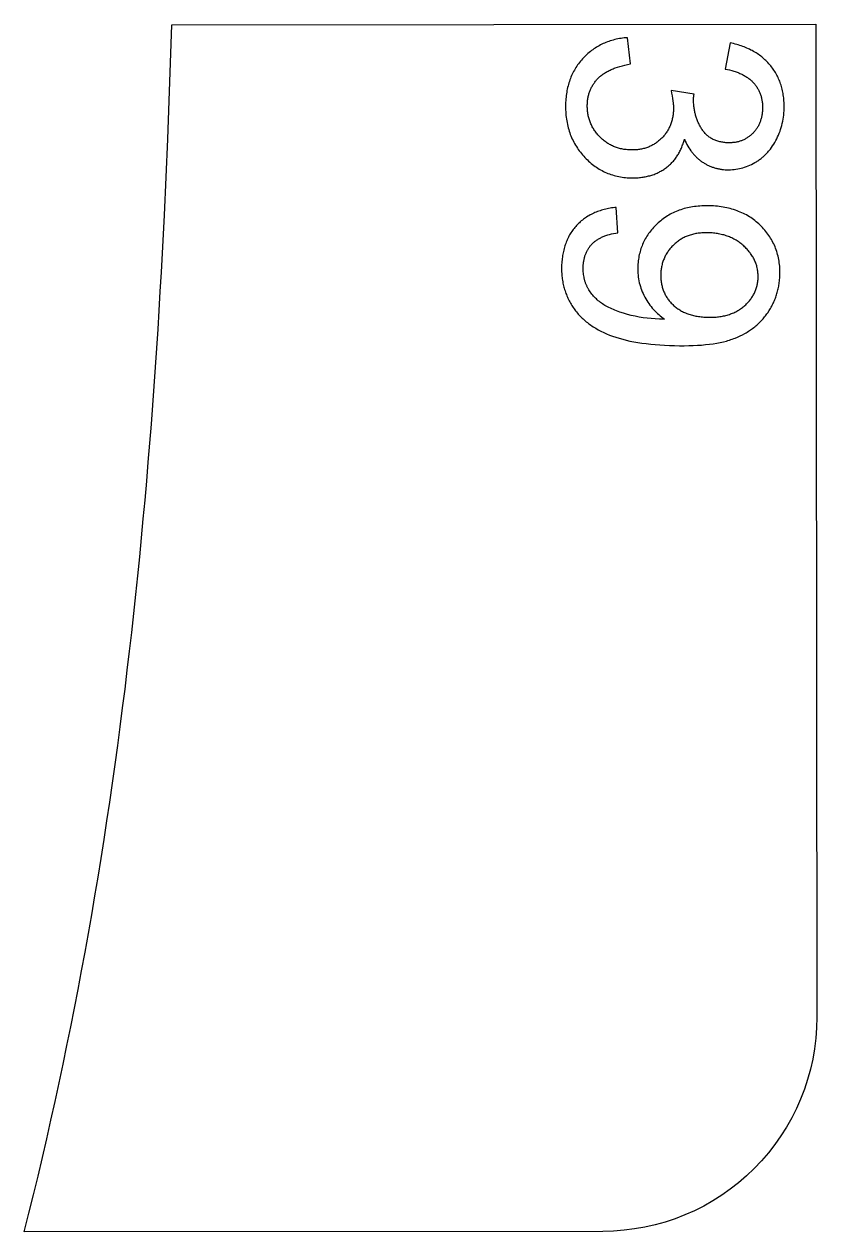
# Model space of a CAD drawing. Extents: x -16189 to 5251, y 3521 to 4024.
# Drawn here: x -7006.5 to -6821.4, y 3562.4 to 3844.5 of the extents above; entities that cross this region are included whole.
import ezdxf

# ---------------------------------------------------------------- set-up
doc = ezdxf.new("R2010")
doc.units = 0
doc.layers.add('LAYER_03', color=7, linetype='CONTINUOUS')

msp = doc.modelspace()

# ---------------------------------------------------------------- linework, layer by layer
at = {"layer": 'LAYER_03'}
for p, q in [((-6851.19, 3795.17), (-6851.43, 3795.08)), ((-6850.94, 3795.25), (-6851.19, 3795.17)), ((-6850.69, 3795.33), (-6850.94, 3795.25)), ((-6850.44, 3795.4), (-6850.69, 3795.33)), ((-6850.18, 3795.46), (-6850.44, 3795.4)), ((-6849.92, 3795.52), (-6850.18, 3795.46)), ((-6849.66, 3795.57), (-6849.92, 3795.52)), ((-6849.39, 3795.62), (-6849.66, 3795.57)), ((-6849.12, 3795.66), (-6849.39, 3795.62)), ((-6848.85, 3795.69), (-6849.12, 3795.66)), ((-6848.57, 3795.72), (-6848.85, 3795.69)), ((-6848.29, 3795.75), (-6848.57, 3795.72)), ((-6848.01, 3795.76), (-6848.29, 3795.75)), ((-6847.72, 3795.78), (-6848.01, 3795.76)), ((-6847.44, 3795.78), (-6847.72, 3795.78)), ((-6847.14, 3795.78), (-6847.44, 3795.78)), ((-6846.85, 3795.78), (-6847.14, 3795.78)), ((-6846.52, 3795.77), (-6846.85, 3795.78)), ((-6846.19, 3795.75), (-6846.52, 3795.77)), ((-6845.87, 3795.73), (-6846.19, 3795.75)), ((-6845.55, 3795.7), (-6845.87, 3795.73)), ((-6845.23, 3795.66), (-6845.55, 3795.7)), ((-6844.92, 3795.62), (-6845.23, 3795.66)), ((-6844.62, 3795.58), (-6844.92, 3795.62)), ((-6844.32, 3795.53), (-6844.62, 3795.58)), ((-6844.02, 3795.47), (-6844.32, 3795.53)), ((-6843.72, 3795.4), (-6844.02, 3795.47)), ((-6843.43, 3795.33), (-6843.72, 3795.4)), ((-6843.15, 3795.26), (-6843.43, 3795.33)), ((-6842.87, 3795.18), (-6843.15, 3795.26)), ((-6842.59, 3795.09), (-6842.87, 3795.18)), ((-6855.39, 3792.37), (-6855.55, 3792.19)), ((-6855.22, 3792.56), (-6855.39, 3792.37)), ((-6855.04, 3792.74), (-6855.22, 3792.56)), ((-6854.86, 3792.92), (-6855.04, 3792.74)), ((-6854.67, 3793.1), (-6854.86, 3792.92)), ((-6854.48, 3793.27), (-6854.67, 3793.1)), ((-6854.28, 3793.44), (-6854.48, 3793.27)), ((-6854.08, 3793.6), (-6854.28, 3793.44)), ((-6853.88, 3793.75), (-6854.08, 3793.6)), ((-6853.67, 3793.9), (-6853.88, 3793.75)), ((-6853.46, 3794.05), (-6853.67, 3793.9)), ((-6853.25, 3794.18), (-6853.46, 3794.05)), ((-6853.04, 3794.32), (-6853.25, 3794.18)), ((-6852.82, 3794.44), (-6853.04, 3794.32)), ((-6852.59, 3794.56), (-6852.82, 3794.44)), ((-6852.37, 3794.68), (-6852.59, 3794.56)), ((-6852.14, 3794.79), (-6852.37, 3794.68)), ((-6851.91, 3794.89), (-6852.14, 3794.79)), ((-6851.67, 3794.99), (-6851.91, 3794.89)), ((-6851.43, 3795.08), (-6851.67, 3794.99)), ((-6842.31, 3795), (-6842.59, 3795.09)), ((-6842.04, 3794.9), (-6842.31, 3795)), ((-6841.78, 3794.79), (-6842.04, 3794.9)), ((-6841.52, 3794.68), (-6841.78, 3794.79)), ((-6841.26, 3794.57), (-6841.52, 3794.68)), ((-6841, 3794.45), (-6841.26, 3794.57)), ((-6840.75, 3794.32), (-6841, 3794.45)), ((-6840.51, 3794.18), (-6840.75, 3794.32)), ((-6840.27, 3794.05), (-6840.51, 3794.18)), ((-6840.03, 3793.9), (-6840.27, 3794.05)), ((-6839.79, 3793.75), (-6840.03, 3793.9)), ((-6839.56, 3793.59), (-6839.79, 3793.75)), ((-6839.34, 3793.43), (-6839.56, 3793.59)), ((-6839.12, 3793.26), (-6839.34, 3793.43)), ((-6838.9, 3793.09), (-6839.12, 3793.26)), ((-6838.68, 3792.91), (-6838.9, 3793.09)), ((-6838.47, 3792.72), (-6838.68, 3792.91)), ((-6838.27, 3792.53), (-6838.47, 3792.72)), ((-6838.07, 3792.33), (-6838.27, 3792.53)), ((-6837.87, 3792.13), (-6838.07, 3792.33)), ((-6857.17, 3789.49), (-6857.26, 3789.27)), ((-6857.08, 3789.72), (-6857.17, 3789.49)), ((-6856.99, 3789.94), (-6857.08, 3789.72)), ((-6856.89, 3790.16), (-6856.99, 3789.94)), ((-6856.78, 3790.37), (-6856.89, 3790.16)), ((-6856.67, 3790.58), (-6856.78, 3790.37)), ((-6856.55, 3790.79), (-6856.67, 3790.58)), ((-6856.42, 3791), (-6856.55, 3790.79)), ((-6856.29, 3791.21), (-6856.42, 3791)), ((-6856.15, 3791.41), (-6856.29, 3791.21)), ((-6856.01, 3791.61), (-6856.15, 3791.41)), ((-6855.87, 3791.8), (-6856.01, 3791.61)), ((-6855.71, 3792), (-6855.87, 3791.8)), ((-6855.55, 3792.19), (-6855.71, 3792)), ((-6837.69, 3791.94), (-6837.87, 3792.13)), ((-6837.51, 3791.73), (-6837.69, 3791.94)), ((-6837.33, 3791.53), (-6837.51, 3791.73)), ((-6837.16, 3791.32), (-6837.33, 3791.53)), ((-6837, 3791.12), (-6837.16, 3791.32)), ((-6836.85, 3790.91), (-6837, 3791.12)), ((-6836.7, 3790.7), (-6836.85, 3790.91)), ((-6836.56, 3790.48), (-6836.7, 3790.7)), ((-6836.42, 3790.27), (-6836.56, 3790.48)), ((-6836.29, 3790.05), (-6836.42, 3790.27)), ((-6836.17, 3789.84), (-6836.29, 3790.05)), ((-6836.06, 3789.61), (-6836.17, 3789.84)), ((-6835.95, 3789.39), (-6836.06, 3789.61)), ((-6857.79, 3786.85), (-6857.81, 3786.59)), ((-6857.76, 3787.1), (-6857.79, 3786.85)), ((-6857.73, 3787.35), (-6857.76, 3787.1)), ((-6857.69, 3787.6), (-6857.73, 3787.35)), ((-6857.64, 3787.85), (-6857.69, 3787.6)), ((-6857.59, 3788.09), (-6857.64, 3787.85)), ((-6857.54, 3788.33), (-6857.59, 3788.09)), ((-6857.48, 3788.57), (-6857.54, 3788.33)), ((-6857.41, 3788.81), (-6857.48, 3788.57)), ((-6857.34, 3789.04), (-6857.41, 3788.81)), ((-6857.26, 3789.27), (-6857.34, 3789.04)), ((-6835.85, 3789.17), (-6835.95, 3789.39)), ((-6835.75, 3788.94), (-6835.85, 3789.17)), ((-6835.66, 3788.71), (-6835.75, 3788.94)), ((-6835.58, 3788.48), (-6835.66, 3788.71)), ((-6835.51, 3788.25), (-6835.58, 3788.48)), ((-6835.44, 3788.02), (-6835.51, 3788.25)), ((-6835.37, 3787.78), (-6835.44, 3788.02)), ((-6835.32, 3787.55), (-6835.37, 3787.78)), ((-6835.27, 3787.31), (-6835.32, 3787.55)), ((-6835.23, 3787.06), (-6835.27, 3787.31)), ((-6835.19, 3786.82), (-6835.23, 3787.06)), ((-6835.16, 3786.58), (-6835.19, 3786.82)), ((-6857.83, 3786.07), (-6857.84, 3785.8)), ((-6857.84, 3785.8), (-6857.83, 3785.54)), ((-6857.82, 3786.33), (-6857.83, 3786.07)), ((-6857.83, 3785.54), (-6857.82, 3785.28)), ((-6857.81, 3786.59), (-6857.82, 3786.33)), ((-6857.82, 3785.28), (-6857.81, 3785.03)), ((-6857.81, 3785.03), (-6857.79, 3784.77)), ((-6857.79, 3784.77), (-6857.77, 3784.52)), ((-6857.77, 3784.52), (-6857.73, 3784.27)), ((-6857.73, 3784.27), (-6857.7, 3784.03)), ((-6857.7, 3784.03), (-6857.65, 3783.79)), ((-6835.3, 3783.65), (-6835.25, 3783.88)), ((-6835.25, 3783.88), (-6835.22, 3784.12)), ((-6835.22, 3784.12), (-6835.18, 3784.35)), ((-6835.18, 3784.35), (-6835.16, 3784.59)), ((-6835.14, 3786.33), (-6835.16, 3786.58)), ((-6835.16, 3784.59), (-6835.13, 3784.83)), ((-6835.12, 3786.08), (-6835.14, 3786.33)), ((-6835.13, 3784.83), (-6835.12, 3785.08)), ((-6835.11, 3785.83), (-6835.12, 3786.08)), ((-6835.12, 3785.08), (-6835.11, 3785.32)), ((-6835.11, 3785.58), (-6835.11, 3785.83)), ((-6835.11, 3785.32), (-6835.11, 3785.58)), ((-6857.65, 3783.79), (-6857.6, 3783.55)), ((-6857.6, 3783.55), (-6857.55, 3783.31)), ((-6857.55, 3783.31), (-6857.49, 3783.08)), ((-6857.49, 3783.08), (-6857.42, 3782.85)), ((-6857.42, 3782.85), (-6857.35, 3782.62)), ((-6857.35, 3782.62), (-6857.27, 3782.39)), ((-6857.27, 3782.39), (-6857.18, 3782.17)), ((-6857.18, 3782.17), (-6857.09, 3781.95)), ((-6857.09, 3781.95), (-6857, 3781.73)), ((-6857, 3781.73), (-6856.89, 3781.52)), ((-6856.89, 3781.52), (-6856.79, 3781.31)), ((-6856.79, 3781.31), (-6856.67, 3781.1)), ((-6856.67, 3781.1), (-6856.55, 3780.89)), ((-6836.43, 3780.86), (-6836.31, 3781.06)), ((-6836.31, 3781.06), (-6836.19, 3781.26)), ((-6836.19, 3781.26), (-6836.08, 3781.47)), ((-6836.08, 3781.47), (-6835.98, 3781.67)), ((-6835.98, 3781.67), (-6835.88, 3781.88)), ((-6835.88, 3781.88), (-6835.78, 3782.1)), ((-6835.78, 3782.1), (-6835.7, 3782.31)), ((-6835.7, 3782.31), (-6835.62, 3782.53)), ((-6835.62, 3782.53), (-6835.54, 3782.75)), ((-6835.54, 3782.75), (-6835.47, 3782.97)), ((-6835.47, 3782.97), (-6835.41, 3783.2)), ((-6835.41, 3783.2), (-6835.35, 3783.42)), ((-6835.35, 3783.42), (-6835.3, 3783.65)), ((-6856.55, 3780.89), (-6856.43, 3780.69)), ((-6856.43, 3780.69), (-6856.29, 3780.49)), ((-6856.29, 3780.49), (-6856.16, 3780.29)), ((-6856.16, 3780.29), (-6856.01, 3780.1)), ((-6856.01, 3780.1), (-6855.86, 3779.91)), ((-6855.86, 3779.91), (-6855.71, 3779.72)), ((-6855.71, 3779.72), (-6855.55, 3779.53)), ((-6855.55, 3779.53), (-6855.38, 3779.35)), ((-6855.38, 3779.35), (-6855.21, 3779.17)), ((-6855.21, 3779.17), (-6855.03, 3778.99)), ((-6855.03, 3778.99), (-6854.84, 3778.82)), ((-6854.84, 3778.82), (-6854.65, 3778.65)), ((-6854.65, 3778.65), (-6854.46, 3778.49)), ((-6854.46, 3778.49), (-6854.26, 3778.33)), ((-6854.26, 3778.33), (-6854.06, 3778.18)), ((-6854.06, 3778.18), (-6853.85, 3778.03)), ((-6838.99, 3778.15), (-6838.79, 3778.31)), ((-6838.79, 3778.31), (-6838.58, 3778.47)), ((-6838.58, 3778.47), (-6838.38, 3778.64)), ((-6838.38, 3778.64), (-6838.19, 3778.81)), ((-6838.19, 3778.81), (-6838, 3778.98)), ((-6838, 3778.98), (-6837.81, 3779.16)), ((-6837.81, 3779.16), (-6837.64, 3779.34)), ((-6837.64, 3779.34), (-6837.47, 3779.52)), ((-6837.47, 3779.52), (-6837.3, 3779.71)), ((-6837.3, 3779.71), (-6837.14, 3779.89)), ((-6837.14, 3779.89), (-6836.99, 3780.08)), ((-6836.99, 3780.08), (-6836.84, 3780.27)), ((-6836.84, 3780.27), (-6836.7, 3780.46)), ((-6836.7, 3780.46), (-6836.56, 3780.66)), ((-6836.56, 3780.66), (-6836.43, 3780.86)), ((-6853.85, 3778.03), (-6853.64, 3777.89)), ((-6853.64, 3777.89), (-6853.42, 3777.75)), ((-6853.42, 3777.75), (-6853.2, 3777.62)), ((-6853.2, 3777.62), (-6852.98, 3777.49)), ((-6852.98, 3777.49), (-6852.75, 3777.37)), ((-6852.75, 3777.37), (-6852.51, 3777.25)), ((-6852.51, 3777.25), (-6852.27, 3777.14)), ((-6852.27, 3777.14), (-6852.03, 3777.04)), ((-6852.03, 3777.04), (-6851.78, 3776.94)), ((-6851.78, 3776.94), (-6851.52, 3776.84)), ((-6851.52, 3776.84), (-6851.26, 3776.75)), ((-6851.26, 3776.75), (-6851, 3776.67)), ((-6851, 3776.67), (-6850.73, 3776.59)), ((-6850.73, 3776.59), (-6850.46, 3776.52)), ((-6850.46, 3776.52), (-6850.19, 3776.45)), ((-6850.19, 3776.45), (-6849.9, 3776.38)), ((-6849.9, 3776.38), (-6849.62, 3776.33)), ((-6849.62, 3776.33), (-6849.33, 3776.27)), ((-6849.33, 3776.27), (-6849.03, 3776.23)), ((-6849.03, 3776.23), (-6848.73, 3776.18)), ((-6848.73, 3776.18), (-6848.43, 3776.15)), ((-6848.43, 3776.15), (-6848.12, 3776.11)), ((-6848.12, 3776.11), (-6847.8, 3776.09)), ((-6847.8, 3776.09), (-6847.49, 3776.07)), ((-6847.49, 3776.07), (-6846.83, 3776.04)), ((-6846.83, 3776.04), (-6846.18, 3776.03)), ((-6846.18, 3776.03), (-6845.86, 3776.04)), ((-6845.86, 3776.04), (-6845.55, 3776.05)), ((-6845.55, 3776.05), (-6845.24, 3776.07)), ((-6845.24, 3776.07), (-6844.93, 3776.09)), ((-6844.93, 3776.09), (-6844.62, 3776.12)), ((-6844.62, 3776.12), (-6844.33, 3776.15)), ((-6844.33, 3776.15), (-6844.03, 3776.19)), ((-6844.03, 3776.19), (-6843.74, 3776.24)), ((-6843.74, 3776.24), (-6843.45, 3776.29)), ((-6843.45, 3776.29), (-6843.17, 3776.34)), ((-6843.17, 3776.34), (-6842.89, 3776.4)), ((-6842.89, 3776.4), (-6842.62, 3776.47)), ((-6842.62, 3776.47), (-6842.35, 3776.54)), ((-6842.35, 3776.54), (-6842.08, 3776.62)), ((-6842.08, 3776.62), (-6841.82, 3776.71)), ((-6841.82, 3776.71), (-6841.56, 3776.8)), ((-6841.56, 3776.8), (-6841.31, 3776.89)), ((-6841.31, 3776.89), (-6841.06, 3776.99)), ((-6841.06, 3776.99), (-6840.81, 3777.1)), ((-6840.81, 3777.1), (-6840.57, 3777.21)), ((-6840.57, 3777.21), (-6840.33, 3777.33)), ((-6840.33, 3777.33), (-6840.1, 3777.45)), ((-6840.1, 3777.45), (-6839.87, 3777.58)), ((-6839.87, 3777.58), (-6839.64, 3777.71)), ((-6839.64, 3777.71), (-6839.42, 3777.85)), ((-6839.42, 3777.85), (-6839.21, 3778)), ((-6839.21, 3778), (-6838.99, 3778.15))]:
    msp.add_line(p, q, dxfattribs=at)
msp.add_lwpolyline([(-6871.35, 3562.47), (-7006.53, 3562.36), (-7005.43, 3566.69), (-7004.36, 3571.03), (-7003.3, 3575.38), (-7002.27, 3579.72), (-7001.26, 3584.07), (-7000.27, 3588.43), (-6999.31, 3592.78), (-6998.36, 3597.14), (-6997.43, 3601.5), (-6996.53, 3605.86), (-6995.64, 3610.22), (-6994.78, 3614.59), (-6993.94, 3618.96), (-6993.11, 3623.33), (-6992.31, 3627.7), (-6991.52, 3632.08), (-6990.76, 3636.46), (-6990.01, 3640.84), (-6989.28, 3645.22), (-6988.57, 3649.61), (-6987.88, 3654), (-6987.21, 3658.39), (-6986.55, 3662.78), (-6985.91, 3667.17), (-6985.29, 3671.57), (-6984.69, 3675.97), (-6984.1, 3680.37), (-6983.53, 3684.77), (-6982.98, 3689.18), (-6982.44, 3693.59), (-6981.92, 3697.99), (-6981.41, 3702.4), (-6980.92, 3706.82), (-6980.45, 3711.23), (-6979.99, 3715.65), (-6979.55, 3720.07), (-6979.12, 3724.49), (-6978.7, 3728.91), (-6978.3, 3733.33), (-6977.91, 3737.76), (-6977.54, 3742.18), (-6977.17, 3746.61), (-6976.83, 3751.04), (-6976.49, 3755.47), (-6976.17, 3759.91), (-6975.86, 3764.34), (-6975.56, 3768.78), (-6975.27, 3773.22), (-6975, 3777.65), (-6974.73, 3782.09), (-6974.48, 3786.54), (-6974.24, 3790.98), (-6974.01, 3795.42), (-6973.78, 3799.87), (-6973.37, 3808.76), (-6973, 3817.66), (-6972.66, 3826.57), (-6972.35, 3835.47), (-6972.08, 3844.39), (-6821.59, 3844.52), (-6821.39, 3612.52, -0.414214)], format="xyb", close=True, dxfattribs=at)
for points in [[(-6865.6, 3841.36), (-6865.99, 3841.33), (-6866.37, 3841.29), (-6866.75, 3841.24), (-6867.13, 3841.19), (-6867.5, 3841.13), (-6867.87, 3841.06), (-6868.23, 3840.98), (-6868.59, 3840.9), (-6868.94, 3840.81), (-6869.29, 3840.71), (-6869.64, 3840.6), (-6869.98, 3840.49), (-6870.31, 3840.37), (-6870.65, 3840.24), (-6870.97, 3840.1), (-6871.3, 3839.96), (-6871.62, 3839.81), (-6871.93, 3839.65), (-6872.24, 3839.48), (-6872.55, 3839.31), (-6872.85, 3839.13), (-6873.15, 3838.94), (-6873.44, 3838.75), (-6873.73, 3838.55), (-6874.01, 3838.34), (-6874.29, 3838.12), (-6874.57, 3837.9), (-6874.84, 3837.66), (-6875.11, 3837.42), (-6875.37, 3837.18), (-6875.63, 3836.92), (-6875.88, 3836.66), (-6876.13, 3836.39), (-6876.37, 3836.12), (-6876.6, 3835.84), (-6876.83, 3835.56), (-6877.05, 3835.28), (-6877.26, 3834.99), (-6877.46, 3834.69), (-6877.65, 3834.39), (-6877.84, 3834.09), (-6878.02, 3833.78), (-6878.19, 3833.47), (-6878.36, 3833.15), (-6878.52, 3832.83), (-6878.67, 3832.5), (-6878.81, 3832.17), (-6878.94, 3831.83), (-6879.07, 3831.49), (-6879.19, 3831.15), (-6879.3, 3830.8), (-6879.41, 3830.44), (-6879.5, 3830.09), (-6879.59, 3829.72), (-6879.68, 3829.36), (-6879.75, 3828.98), (-6879.82, 3828.61), (-6879.88, 3828.22), (-6879.93, 3827.84), (-6879.97, 3827.45), (-6880.01, 3827.05), (-6880.04, 3826.65), (-6880.06, 3826.25), (-6880.08, 3825.84), (-6880.08, 3825.39), (-6880.08, 3824.94), (-6880.07, 3824.49), (-6880.05, 3824.06), (-6880.02, 3823.62), (-6879.98, 3823.19), (-6879.94, 3822.77), (-6879.88, 3822.35), (-6879.81, 3821.93), (-6879.74, 3821.52), (-6879.66, 3821.11), (-6879.57, 3820.71), (-6879.46, 3820.31), (-6879.35, 3819.92), (-6879.24, 3819.53), (-6879.11, 3819.15), (-6878.97, 3818.77), (-6878.82, 3818.4), (-6878.67, 3818.03), (-6878.5, 3817.67), (-6878.33, 3817.31), (-6878.15, 3816.95), (-6877.96, 3816.6), (-6877.76, 3816.26), (-6877.55, 3815.92), (-6877.33, 3815.58), (-6877.1, 3815.25), (-6876.87, 3814.92), (-6876.62, 3814.6), (-6876.37, 3814.28), (-6876.1, 3813.97), (-6875.83, 3813.66), (-6875.55, 3813.36), (-6875.27, 3813.07), (-6874.98, 3812.79), (-6874.69, 3812.52), (-6874.4, 3812.25), (-6874.1, 3812), (-6873.79, 3811.75), (-6873.49, 3811.52), (-6873.17, 3811.29), (-6872.86, 3811.07), (-6872.54, 3810.86), (-6872.21, 3810.66), (-6871.89, 3810.47), (-6871.55, 3810.29), (-6871.22, 3810.12), (-6870.88, 3809.96), (-6870.53, 3809.8), (-6870.18, 3809.66), (-6869.83, 3809.53), (-6869.47, 3809.4), (-6869.11, 3809.28), (-6868.75, 3809.18), (-6868.38, 3809.08), (-6868, 3808.99), (-6867.62, 3808.91), (-6867.24, 3808.84), (-6866.86, 3808.78), (-6866.47, 3808.73), (-6866.07, 3808.69), (-6865.67, 3808.65), (-6865.27, 3808.63), (-6864.86, 3808.61), (-6864.26, 3808.61), (-6863.68, 3808.62), (-6863.39, 3808.64), (-6863.1, 3808.65), (-6862.82, 3808.68), (-6862.54, 3808.71), (-6862.26, 3808.74), (-6861.99, 3808.78), (-6861.72, 3808.82), (-6861.45, 3808.87), (-6861.19, 3808.92), (-6860.93, 3808.98), (-6860.67, 3809.05), (-6860.41, 3809.11), (-6860.16, 3809.19), (-6859.91, 3809.26), (-6859.67, 3809.35), (-6859.42, 3809.43), (-6859.18, 3809.53), (-6858.95, 3809.62), (-6858.71, 3809.72), (-6858.48, 3809.83), (-6858.25, 3809.94), (-6858.03, 3810.06), (-6857.81, 3810.18), (-6857.59, 3810.31), (-6857.37, 3810.44), (-6857.16, 3810.57), (-6856.95, 3810.72), (-6856.74, 3810.86), (-6856.54, 3811.01), (-6856.34, 3811.17), (-6856.15, 3811.32), (-6855.96, 3811.49), (-6855.77, 3811.65), (-6855.59, 3811.82), (-6855.41, 3812), (-6855.24, 3812.17), (-6855.07, 3812.36), (-6854.9, 3812.54), (-6854.74, 3812.73), (-6854.58, 3812.93), (-6854.43, 3813.12), (-6854.28, 3813.33), (-6854.14, 3813.53), (-6854, 3813.74), (-6853.86, 3813.95), (-6853.73, 3814.17), (-6853.6, 3814.39), (-6853.48, 3814.62), (-6853.36, 3814.85), (-6853.25, 3815.08), (-6853.13, 3815.32), (-6853.03, 3815.56), (-6852.93, 3815.81), (-6852.83, 3816.06), (-6852.73, 3816.31), (-6852.64, 3816.57), (-6852.56, 3816.83), (-6852.48, 3817.09), (-6852.4, 3817.36), (-6852.33, 3817.64), (-6852.14, 3817.21), (-6851.94, 3816.8), (-6851.73, 3816.4), (-6851.52, 3816.02), (-6851.29, 3815.64), (-6851.06, 3815.28), (-6850.81, 3814.93), (-6850.69, 3814.77), (-6850.56, 3814.6), (-6850.43, 3814.44), (-6850.3, 3814.28), (-6850.17, 3814.12), (-6850.03, 3813.97), (-6849.89, 3813.82), (-6849.75, 3813.67), (-6849.61, 3813.53), (-6849.47, 3813.39), (-6849.32, 3813.25), (-6849.17, 3813.12), (-6849.02, 3812.99), (-6848.87, 3812.86), (-6848.71, 3812.74), (-6848.55, 3812.62), (-6848.39, 3812.5), (-6848.23, 3812.38), (-6848.07, 3812.27), (-6847.9, 3812.17), (-6847.74, 3812.06), (-6847.57, 3811.96), (-6847.4, 3811.86), (-6847.23, 3811.77), (-6847.06, 3811.68), (-6846.89, 3811.59), (-6846.71, 3811.51), (-6846.54, 3811.42), (-6846.36, 3811.35), (-6846.18, 3811.27), (-6846.01, 3811.2), (-6845.83, 3811.13), (-6845.64, 3811.07), (-6845.46, 3811.01), (-6845.28, 3810.95), (-6845.09, 3810.9), (-6844.91, 3810.85), (-6844.72, 3810.8), (-6844.53, 3810.76), (-6844.34, 3810.72), (-6844.15, 3810.68), (-6843.96, 3810.65), (-6843.77, 3810.62), (-6843.57, 3810.59), (-6843.38, 3810.57), (-6843.18, 3810.54), (-6842.78, 3810.51), (-6842.38, 3810.5), (-6841.96, 3810.49), (-6841.53, 3810.5), (-6841.12, 3810.53), (-6840.7, 3810.57), (-6840.28, 3810.62), (-6839.87, 3810.69), (-6839.46, 3810.77), (-6839.06, 3810.87), (-6838.65, 3810.98), (-6838.25, 3811.11), (-6837.85, 3811.24), (-6837.46, 3811.4), (-6837.06, 3811.57), (-6836.67, 3811.75), (-6836.28, 3811.95), (-6835.9, 3812.16), (-6835.7, 3812.27), (-6835.52, 3812.38), (-6835.33, 3812.5), (-6835.15, 3812.62), (-6834.96, 3812.74), (-6834.78, 3812.87), (-6834.61, 3813), (-6834.43, 3813.13), (-6834.26, 3813.27), (-6834.09, 3813.41), (-6833.93, 3813.55), (-6833.76, 3813.7), (-6833.6, 3813.85), (-6833.44, 3814), (-6833.28, 3814.16), (-6833.13, 3814.32), (-6832.97, 3814.48), (-6832.82, 3814.64), (-6832.68, 3814.81), (-6832.53, 3814.98), (-6832.25, 3815.34), (-6831.97, 3815.7), (-6831.71, 3816.08), (-6831.45, 3816.48), (-6831.21, 3816.88), (-6830.97, 3817.3), (-6830.75, 3817.73), (-6830.54, 3818.16), (-6830.35, 3818.6), (-6830.16, 3819.04), (-6829.99, 3819.49), (-6829.84, 3819.94), (-6829.7, 3820.4), (-6829.57, 3820.87), (-6829.45, 3821.34), (-6829.35, 3821.82), (-6829.26, 3822.3), (-6829.19, 3822.78), (-6829.13, 3823.28), (-6829.08, 3823.77), (-6829.05, 3824.28), (-6829.03, 3824.79), (-6829.02, 3825.15), (-6829.02, 3825.52), (-6829.03, 3825.88), (-6829.05, 3826.24), (-6829.07, 3826.59), (-6829.09, 3826.94), (-6829.13, 3827.29), (-6829.17, 3827.63), (-6829.22, 3827.97), (-6829.27, 3828.31), (-6829.33, 3828.64), (-6829.4, 3828.97), (-6829.47, 3829.3), (-6829.56, 3829.62), (-6829.64, 3829.94), (-6829.74, 3830.25), (-6829.84, 3830.56), (-6829.95, 3830.87), (-6830.06, 3831.17), (-6830.19, 3831.47), (-6830.31, 3831.77), (-6830.45, 3832.06), (-6830.59, 3832.35), (-6830.74, 3832.63), (-6830.89, 3832.92), (-6831.06, 3833.19), (-6831.22, 3833.47), (-6831.4, 3833.74), (-6831.58, 3834.01), (-6831.77, 3834.27), (-6831.97, 3834.53), (-6832.17, 3834.79), (-6832.38, 3835.04), (-6832.59, 3835.28), (-6832.81, 3835.53), (-6833.04, 3835.76), (-6833.27, 3835.99), (-6833.5, 3836.22), (-6833.74, 3836.43), (-6833.99, 3836.65), (-6834.24, 3836.86), (-6834.5, 3837.06), (-6834.77, 3837.26), (-6835.04, 3837.45), (-6835.31, 3837.63), (-6835.59, 3837.82), (-6835.88, 3837.99), (-6836.17, 3838.16), (-6836.47, 3838.33), (-6836.77, 3838.48), (-6837.08, 3838.64), (-6837.39, 3838.79), (-6837.71, 3838.93), (-6838.04, 3839.07), (-6838.37, 3839.2), (-6838.7, 3839.32), (-6839.05, 3839.45), (-6839.39, 3839.56), (-6839.75, 3839.67), (-6840.11, 3839.78), (-6840.47, 3839.87), (-6840.84, 3839.97), (-6841.6, 3840.14), (-6842.84, 3834.03), (-6842.29, 3833.93), (-6841.76, 3833.81), (-6841.24, 3833.68), (-6840.74, 3833.53), (-6840.5, 3833.46), (-6840.27, 3833.38), (-6840.03, 3833.29), (-6839.8, 3833.21), (-6839.58, 3833.12), (-6839.36, 3833.02), (-6839.15, 3832.93), (-6838.93, 3832.83), (-6838.73, 3832.72), (-6838.53, 3832.62), (-6838.33, 3832.51), (-6838.14, 3832.4), (-6837.95, 3832.28), (-6837.76, 3832.16), (-6837.59, 3832.04), (-6837.41, 3831.91), (-6837.24, 3831.79), (-6837.07, 3831.65), (-6836.91, 3831.52), (-6836.76, 3831.38), (-6836.6, 3831.24), (-6836.46, 3831.1), (-6836.31, 3830.95), (-6836.17, 3830.8), (-6836.04, 3830.64), (-6835.91, 3830.49), (-6835.78, 3830.33), (-6835.66, 3830.17), (-6835.54, 3830.01), (-6835.43, 3829.84), (-6835.32, 3829.67), (-6835.22, 3829.5), (-6835.12, 3829.33), (-6835.03, 3829.16), (-6834.94, 3828.98), (-6834.85, 3828.81), (-6834.77, 3828.63), (-6834.69, 3828.44), (-6834.62, 3828.26), (-6834.55, 3828.07), (-6834.49, 3827.88), (-6834.43, 3827.69), (-6834.38, 3827.5), (-6834.33, 3827.3), (-6834.28, 3827.1), (-6834.24, 3826.9), (-6834.2, 3826.7), (-6834.17, 3826.49), (-6834.14, 3826.29), (-6834.12, 3826.08), (-6834.1, 3825.87), (-6834.09, 3825.65), (-6834.08, 3825.44), (-6834.07, 3825.22), (-6834.07, 3825), (-6834.08, 3824.78), (-6834.08, 3824.55), (-6834.1, 3824.33), (-6834.11, 3824.11), (-6834.13, 3823.9), (-6834.16, 3823.68), (-6834.19, 3823.47), (-6834.22, 3823.26), (-6834.26, 3823.06), (-6834.3, 3822.86), (-6834.35, 3822.66), (-6834.4, 3822.46), (-6834.45, 3822.26), (-6834.51, 3822.07), (-6834.57, 3821.88), (-6834.64, 3821.7), (-6834.71, 3821.51), (-6834.79, 3821.33), (-6834.87, 3821.15), (-6834.95, 3820.98), (-6835.04, 3820.8), (-6835.13, 3820.63), (-6835.23, 3820.47), (-6835.33, 3820.3), (-6835.44, 3820.14), (-6835.55, 3819.98), (-6835.66, 3819.82), (-6835.78, 3819.67), (-6835.91, 3819.52), (-6836.03, 3819.37), (-6836.16, 3819.22), (-6836.3, 3819.08), (-6836.44, 3818.94), (-6836.58, 3818.8), (-6836.73, 3818.67), (-6836.88, 3818.54), (-6837.02, 3818.42), (-6837.18, 3818.3), (-6837.33, 3818.18), (-6837.49, 3818.08), (-6837.64, 3817.97), (-6837.8, 3817.87), (-6837.97, 3817.77), (-6838.13, 3817.68), (-6838.3, 3817.59), (-6838.47, 3817.51), (-6838.64, 3817.43), (-6838.81, 3817.36), (-6838.99, 3817.29), (-6839.16, 3817.23), (-6839.34, 3817.17), (-6839.53, 3817.11), (-6839.71, 3817.06), (-6839.9, 3817.01), (-6840.08, 3816.97), (-6840.27, 3816.93), (-6840.47, 3816.9), (-6840.66, 3816.87), (-6840.86, 3816.85), (-6841.06, 3816.83), (-6841.26, 3816.81), (-6841.46, 3816.8), (-6841.67, 3816.8), (-6841.88, 3816.79), (-6842.09, 3816.8), (-6842.35, 3816.81), (-6842.61, 3816.82), (-6842.86, 3816.84), (-6843.11, 3816.87), (-6843.36, 3816.91), (-6843.6, 3816.95), (-6843.84, 3816.99), (-6844.07, 3817.04), (-6844.3, 3817.1), (-6844.52, 3817.17), (-6844.74, 3817.24), (-6844.96, 3817.31), (-6845.17, 3817.39), (-6845.37, 3817.48), (-6845.57, 3817.58), (-6845.77, 3817.67), (-6845.96, 3817.78), (-6846.15, 3817.89), (-6846.33, 3818.01), (-6846.51, 3818.13), (-6846.69, 3818.26), (-6846.86, 3818.4), (-6847.02, 3818.54), (-6847.18, 3818.69), (-6847.34, 3818.85), (-6847.49, 3819.01), (-6847.64, 3819.17), (-6847.78, 3819.34), (-6847.92, 3819.52), (-6848.05, 3819.71), (-6848.18, 3819.9), (-6848.31, 3820.09), (-6848.43, 3820.29), (-6848.55, 3820.49), (-6848.66, 3820.7), (-6848.77, 3820.9), (-6848.87, 3821.11), (-6848.97, 3821.31), (-6849.07, 3821.52), (-6849.16, 3821.73), (-6849.25, 3821.94), (-6849.34, 3822.15), (-6849.42, 3822.37), (-6849.49, 3822.58), (-6849.56, 3822.8), (-6849.63, 3823.02), (-6849.7, 3823.24), (-6849.76, 3823.46), (-6849.81, 3823.68), (-6849.87, 3823.91), (-6849.91, 3824.13), (-6849.96, 3824.36), (-6850, 3824.59), (-6850.04, 3824.82), (-6850.07, 3825.05), (-6850.1, 3825.28), (-6850.12, 3825.52), (-6850.14, 3825.75), (-6850.17, 3826.23), (-6850.18, 3826.71), (-6850.17, 3827.2), (-6850.17, 3827.29), (-6850.17, 3827.4), (-6850.15, 3827.63), (-6850.12, 3827.89), (-6850.08, 3828.18), (-6855.45, 3829), (-6855.3, 3828.36), (-6855.18, 3827.75), (-6855.08, 3827.17), (-6855, 3826.61), (-6854.94, 3826.08), (-6854.91, 3825.83), (-6854.9, 3825.58), (-6854.88, 3825.34), (-6854.88, 3825.1), (-6854.87, 3824.88), (-6854.88, 3824.66), (-6854.89, 3824.39), (-6854.9, 3824.13), (-6854.92, 3823.87), (-6854.95, 3823.62), (-6854.98, 3823.36), (-6855.01, 3823.11), (-6855.05, 3822.87), (-6855.1, 3822.62), (-6855.15, 3822.38), (-6855.21, 3822.15), (-6855.27, 3821.91), (-6855.34, 3821.68), (-6855.41, 3821.45), (-6855.49, 3821.23), (-6855.57, 3821.01), (-6855.66, 3820.79), (-6855.75, 3820.57), (-6855.85, 3820.36), (-6855.96, 3820.15), (-6856.07, 3819.95), (-6856.18, 3819.74), (-6856.3, 3819.54), (-6856.43, 3819.34), (-6856.56, 3819.15), (-6856.7, 3818.96), (-6856.84, 3818.77), (-6856.98, 3818.59), (-6857.14, 3818.4), (-6857.29, 3818.23), (-6857.46, 3818.05), (-6857.62, 3817.88), (-6857.8, 3817.71), (-6857.97, 3817.54), (-6858.15, 3817.38), (-6858.34, 3817.23), (-6858.52, 3817.08), (-6858.71, 3816.93), (-6858.9, 3816.8), (-6859.09, 3816.66), (-6859.29, 3816.54), (-6859.49, 3816.41), (-6859.69, 3816.3), (-6859.9, 3816.19), (-6860.1, 3816.08), (-6860.32, 3815.98), (-6860.53, 3815.89), (-6860.74, 3815.8), (-6860.96, 3815.72), (-6861.18, 3815.64), (-6861.41, 3815.57), (-6861.63, 3815.5), (-6861.86, 3815.44), (-6862.1, 3815.38), (-6862.33, 3815.33), (-6862.57, 3815.28), (-6862.81, 3815.25), (-6863.05, 3815.21), (-6863.3, 3815.18), (-6863.55, 3815.16), (-6863.8, 3815.14), (-6864.05, 3815.13), (-6864.31, 3815.12), (-6864.57, 3815.12), (-6864.83, 3815.12), (-6865.11, 3815.13), (-6865.38, 3815.15), (-6865.65, 3815.17), (-6865.92, 3815.2), (-6866.18, 3815.23), (-6866.44, 3815.27), (-6866.7, 3815.31), (-6866.95, 3815.36), (-6867.21, 3815.42), (-6867.46, 3815.48), (-6867.7, 3815.55), (-6867.94, 3815.62), (-6868.18, 3815.7), (-6868.42, 3815.79), (-6868.66, 3815.88), (-6868.89, 3815.97), (-6869.12, 3816.07), (-6869.34, 3816.18), (-6869.56, 3816.3), (-6869.78, 3816.41), (-6870, 3816.54), (-6870.21, 3816.67), (-6870.42, 3816.81), (-6870.63, 3816.95), (-6870.84, 3817.1), (-6871.04, 3817.25), (-6871.24, 3817.41), (-6871.43, 3817.57), (-6871.63, 3817.75), (-6871.82, 3817.92), (-6872, 3818.11), (-6872.19, 3818.29), (-6872.37, 3818.49), (-6872.54, 3818.68), (-6872.71, 3818.88), (-6872.87, 3819.08), (-6873.03, 3819.28), (-6873.18, 3819.48), (-6873.32, 3819.69), (-6873.46, 3819.9), (-6873.59, 3820.11), (-6873.72, 3820.33), (-6873.84, 3820.55), (-6873.95, 3820.76), (-6874.06, 3820.99), (-6874.16, 3821.21), (-6874.26, 3821.44), (-6874.35, 3821.67), (-6874.44, 3821.9), (-6874.52, 3822.13), (-6874.59, 3822.37), (-6874.66, 3822.61), (-6874.72, 3822.85), (-6874.77, 3823.1), (-6874.82, 3823.34), (-6874.86, 3823.59), (-6874.9, 3823.85), (-6874.93, 3824.1), (-6874.96, 3824.36), (-6874.98, 3824.62), (-6874.99, 3824.88), (-6875, 3825.14), (-6875, 3825.41), (-6875, 3825.68), (-6874.99, 3825.9), (-6874.98, 3826.13), (-6874.96, 3826.35), (-6874.94, 3826.57), (-6874.92, 3826.79), (-6874.89, 3827), (-6874.85, 3827.22), (-6874.81, 3827.43), (-6874.77, 3827.64), (-6874.72, 3827.84), (-6874.67, 3828.05), (-6874.61, 3828.25), (-6874.55, 3828.45), (-6874.48, 3828.64), (-6874.41, 3828.84), (-6874.34, 3829.03), (-6874.26, 3829.22), (-6874.18, 3829.41), (-6874.09, 3829.6), (-6874, 3829.78), (-6873.9, 3829.96), (-6873.8, 3830.14), (-6873.69, 3830.32), (-6873.58, 3830.49), (-6873.47, 3830.66), (-6873.35, 3830.83), (-6873.23, 3831), (-6873.1, 3831.17), (-6872.97, 3831.33), (-6872.83, 3831.49), (-6872.69, 3831.65), (-6872.54, 3831.8), (-6872.39, 3831.96), (-6872.24, 3832.11), (-6872.07, 3832.25), (-6871.91, 3832.4), (-6871.73, 3832.54), (-6871.56, 3832.68), (-6871.37, 3832.81), (-6871.18, 3832.95), (-6870.99, 3833.08), (-6870.78, 3833.2), (-6870.58, 3833.32), (-6870.37, 3833.44), (-6870.15, 3833.56), (-6869.92, 3833.68), (-6869.69, 3833.79), (-6869.46, 3833.89), (-6869.22, 3834), (-6868.97, 3834.1), (-6868.72, 3834.2), (-6868.46, 3834.3), (-6867.93, 3834.48), (-6867.38, 3834.65), (-6866.8, 3834.81), (-6866.2, 3834.95), (-6865.58, 3835.09), (-6864.94, 3835.21)], [(-6868.24, 3801.71), (-6868.61, 3801.67), (-6868.97, 3801.62), (-6869.33, 3801.57), (-6869.68, 3801.51), (-6870.03, 3801.45), (-6870.37, 3801.38), (-6870.71, 3801.3), (-6871.04, 3801.22), (-6871.37, 3801.13), (-6871.69, 3801.04), (-6872.01, 3800.94), (-6872.32, 3800.83), (-6872.62, 3800.72), (-6872.93, 3800.6), (-6873.22, 3800.48), (-6873.51, 3800.35), (-6873.8, 3800.22), (-6874.08, 3800.07), (-6874.36, 3799.93), (-6874.63, 3799.77), (-6874.9, 3799.62), (-6875.16, 3799.45), (-6875.42, 3799.28), (-6875.67, 3799.1), (-6875.92, 3798.92), (-6876.16, 3798.73), (-6876.4, 3798.54), (-6876.63, 3798.34), (-6876.85, 3798.13), (-6877.08, 3797.92), (-6877.29, 3797.7), (-6877.5, 3797.48), (-6877.71, 3797.25), (-6877.91, 3797.01), (-6878.1, 3796.78), (-6878.29, 3796.53), (-6878.47, 3796.29), (-6878.65, 3796.04), (-6878.82, 3795.78), (-6878.98, 3795.52), (-6879.13, 3795.26), (-6879.28, 3794.99), (-6879.43, 3794.72), (-6879.57, 3794.44), (-6879.7, 3794.16), (-6879.82, 3793.87), (-6879.94, 3793.58), (-6880.05, 3793.29), (-6880.16, 3792.99), (-6880.26, 3792.69), (-6880.35, 3792.38), (-6880.44, 3792.07), (-6880.52, 3791.75), (-6880.6, 3791.43), (-6880.66, 3791.11), (-6880.73, 3790.78), (-6880.78, 3790.44), (-6880.83, 3790.1), (-6880.88, 3789.76), (-6880.91, 3789.42), (-6880.94, 3789.06), (-6880.97, 3788.71), (-6880.99, 3788.35), (-6881, 3787.99), (-6881.01, 3787.3), (-6881, 3786.96), (-6880.99, 3786.63), (-6880.97, 3786.29), (-6880.95, 3785.96), (-6880.92, 3785.63), (-6880.88, 3785.31), (-6880.84, 3784.99), (-6880.8, 3784.67), (-6880.74, 3784.35), (-6880.68, 3784.03), (-6880.62, 3783.72), (-6880.55, 3783.41), (-6880.47, 3783.1), (-6880.39, 3782.8), (-6880.3, 3782.5), (-6880.21, 3782.2), (-6880.11, 3781.9), (-6880, 3781.61), (-6879.89, 3781.32), (-6879.78, 3781.03), (-6879.65, 3780.74), (-6879.52, 3780.46), (-6879.39, 3780.18), (-6879.25, 3779.9), (-6879.1, 3779.62), (-6878.95, 3779.35), (-6878.79, 3779.08), (-6878.63, 3778.81), (-6878.46, 3778.55), (-6878.28, 3778.28), (-6878.1, 3778.03), (-6877.91, 3777.77), (-6877.72, 3777.52), (-6877.52, 3777.27), (-6877.32, 3777.03), (-6877.11, 3776.79), (-6876.9, 3776.55), (-6876.68, 3776.32), (-6876.45, 3776.09), (-6876.22, 3775.86), (-6875.99, 3775.64), (-6875.75, 3775.42), (-6875.5, 3775.21), (-6875.25, 3775), (-6874.99, 3774.8), (-6874.73, 3774.59), (-6874.46, 3774.4), (-6874.19, 3774.2), (-6873.91, 3774.01), (-6873.63, 3773.82), (-6873.34, 3773.64), (-6873.04, 3773.46), (-6872.44, 3773.12), (-6871.81, 3772.78), (-6871.16, 3772.47), (-6870.49, 3772.17), (-6869.8, 3771.88), (-6869.08, 3771.61), (-6868.33, 3771.36), (-6867.55, 3771.12), (-6866.74, 3770.89), (-6865.9, 3770.69), (-6865.03, 3770.49), (-6864.13, 3770.32), (-6863.19, 3770.15), (-6862.23, 3770.01), (-6861.23, 3769.88), (-6860.2, 3769.76), (-6859.15, 3769.66), (-6858.06, 3769.58), (-6856.94, 3769.51), (-6855.79, 3769.46), (-6854.61, 3769.42), (-6853.47, 3769.4), (-6852.37, 3769.39), (-6851.31, 3769.41), (-6850.27, 3769.44), (-6849.27, 3769.49), (-6848.31, 3769.55), (-6847.38, 3769.64), (-6846.48, 3769.74), (-6845.61, 3769.85), (-6844.78, 3769.99), (-6843.98, 3770.14), (-6843.22, 3770.31), (-6842.49, 3770.49), (-6842.14, 3770.59), (-6841.79, 3770.7), (-6841.46, 3770.81), (-6841.13, 3770.92), (-6840.81, 3771.04), (-6840.5, 3771.16), (-6839.89, 3771.41), (-6839.3, 3771.68), (-6838.73, 3771.97), (-6838.18, 3772.27), (-6837.91, 3772.42), (-6837.64, 3772.58), (-6837.38, 3772.75), (-6837.12, 3772.92), (-6836.87, 3773.09), (-6836.62, 3773.26), (-6836.38, 3773.44), (-6836.13, 3773.63), (-6835.9, 3773.82), (-6835.67, 3774.01), (-6835.44, 3774.2), (-6835.21, 3774.4), (-6834.99, 3774.61), (-6834.78, 3774.81), (-6834.57, 3775.02), (-6834.36, 3775.24), (-6834.16, 3775.46), (-6833.96, 3775.68), (-6833.77, 3775.91), (-6833.58, 3776.14), (-6833.39, 3776.37), (-6833.21, 3776.61), (-6833.04, 3776.85), (-6832.86, 3777.1), (-6832.53, 3777.6), (-6832.37, 3777.85), (-6832.22, 3778.11), (-6832.07, 3778.36), (-6831.93, 3778.62), (-6831.79, 3778.88), (-6831.66, 3779.14), (-6831.54, 3779.4), (-6831.41, 3779.67), (-6831.3, 3779.94), (-6831.18, 3780.2), (-6831.08, 3780.48), (-6830.98, 3780.75), (-6830.88, 3781.02), (-6830.79, 3781.3), (-6830.7, 3781.57), (-6830.62, 3781.85), (-6830.54, 3782.13), (-6830.47, 3782.42), (-6830.41, 3782.7), (-6830.34, 3782.99), (-6830.29, 3783.27), (-6830.24, 3783.56), (-6830.19, 3783.85), (-6830.15, 3784.15), (-6830.12, 3784.44), (-6830.09, 3784.74), (-6830.04, 3785.34), (-6830.01, 3785.94), (-6830.01, 3786.36), (-6830.01, 3786.78), (-6830.02, 3787.19), (-6830.04, 3787.6), (-6830.07, 3788), (-6830.11, 3788.4), (-6830.16, 3788.79), (-6830.22, 3789.18), (-6830.29, 3789.57), (-6830.36, 3789.95), (-6830.45, 3790.33), (-6830.55, 3790.7), (-6830.65, 3791.07), (-6830.76, 3791.44), (-6830.88, 3791.8), (-6831.02, 3792.15), (-6831.16, 3792.5), (-6831.31, 3792.85), (-6831.46, 3793.2), (-6831.63, 3793.54), (-6831.81, 3793.87), (-6832, 3794.2), (-6832.19, 3794.53), (-6832.4, 3794.85), (-6832.61, 3795.17), (-6832.83, 3795.49), (-6833.06, 3795.8), (-6833.31, 3796.1), (-6833.56, 3796.41), (-6833.82, 3796.7), (-6834.09, 3797), (-6834.36, 3797.29), (-6834.65, 3797.57), (-6834.94, 3797.84), (-6835.24, 3798.11), (-6835.54, 3798.37), (-6835.85, 3798.62), (-6836.17, 3798.86), (-6836.49, 3799.09), (-6836.82, 3799.31), (-6837.15, 3799.53), (-6837.49, 3799.73), (-6837.83, 3799.93), (-6838.19, 3800.12), (-6838.54, 3800.3), (-6838.91, 3800.47), (-6839.28, 3800.63), (-6839.65, 3800.78), (-6840.03, 3800.93), (-6840.42, 3801.07), (-6840.82, 3801.19), (-6841.22, 3801.31), (-6841.62, 3801.42), (-6842.03, 3801.53), (-6842.45, 3801.62), (-6842.87, 3801.71), (-6843.3, 3801.78), (-6843.74, 3801.85), (-6844.18, 3801.91), (-6844.63, 3801.96), (-6845.08, 3802), (-6845.54, 3802.04), (-6846.01, 3802.06), (-6846.48, 3802.08), (-6846.94, 3802.09), (-6847.39, 3802.08), (-6847.84, 3802.07), (-6848.28, 3802.06), (-6848.71, 3802.03), (-6849.14, 3801.99), (-6849.57, 3801.95), (-6849.99, 3801.9), (-6850.4, 3801.84), (-6850.81, 3801.77), (-6851.22, 3801.69), (-6851.61, 3801.6), (-6852.01, 3801.51), (-6852.39, 3801.41), (-6852.78, 3801.29), (-6853.15, 3801.17), (-6853.52, 3801.04), (-6853.89, 3800.91), (-6854.25, 3800.76), (-6854.61, 3800.61), (-6854.96, 3800.44), (-6855.3, 3800.27), (-6855.64, 3800.09), (-6855.97, 3799.9), (-6856.3, 3799.7), (-6856.62, 3799.5), (-6856.94, 3799.28), (-6857.25, 3799.06), (-6857.56, 3798.83), (-6857.86, 3798.59), (-6858.16, 3798.34), (-6858.45, 3798.09), (-6858.73, 3797.82), (-6859.01, 3797.55), (-6859.27, 3797.28), (-6859.53, 3797.01), (-6859.78, 3796.73), (-6860.02, 3796.45), (-6860.25, 3796.16), (-6860.47, 3795.87), (-6860.69, 3795.57), (-6860.89, 3795.28), (-6861.09, 3794.97), (-6861.28, 3794.67), (-6861.46, 3794.36), (-6861.63, 3794.04), (-6861.79, 3793.72), (-6861.94, 3793.4), (-6862.09, 3793.07), (-6862.22, 3792.74), (-6862.35, 3792.41), (-6862.47, 3792.07), (-6862.58, 3791.73), (-6862.68, 3791.38), (-6862.77, 3791.03), (-6862.85, 3790.68), (-6862.93, 3790.32), (-6863, 3789.96), (-6863.05, 3789.59), (-6863.1, 3789.22), (-6863.14, 3788.85), (-6863.17, 3788.47), (-6863.2, 3788.09), (-6863.21, 3787.7), (-6863.22, 3787.24), (-6863.21, 3786.78), (-6863.18, 3786.33), (-6863.14, 3785.88), (-6863.09, 3785.43), (-6863.02, 3784.99), (-6862.94, 3784.55), (-6862.85, 3784.11), (-6862.74, 3783.68), (-6862.61, 3783.25), (-6862.47, 3782.83), (-6862.32, 3782.41), (-6862.15, 3781.99), (-6861.97, 3781.57), (-6861.77, 3781.17), (-6861.56, 3780.76), (-6861.34, 3780.36), (-6861.11, 3779.97), (-6860.87, 3779.59), (-6860.62, 3779.23), (-6860.36, 3778.87), (-6860.1, 3778.52), (-6859.82, 3778.18), (-6859.54, 3777.86), (-6859.24, 3777.54), (-6858.94, 3777.23), (-6858.63, 3776.94), (-6858.31, 3776.65), (-6857.98, 3776.38), (-6857.64, 3776.11), (-6857.29, 3775.86), (-6856.94, 3775.61), (-6857.65, 3775.61), (-6858.16, 3775.61), (-6859.12, 3775.65), (-6860.06, 3775.72), (-6861, 3775.81), (-6861.94, 3775.94), (-6862.87, 3776.09), (-6863.8, 3776.27), (-6864.72, 3776.48), (-6865.64, 3776.72), (-6866.53, 3776.98), (-6867.37, 3777.25), (-6868.16, 3777.54), (-6868.54, 3777.68), (-6868.91, 3777.83), (-6869.27, 3777.99), (-6869.61, 3778.14), (-6869.94, 3778.3), (-6870.26, 3778.47), (-6870.57, 3778.63), (-6870.87, 3778.8), (-6871.15, 3778.98), (-6871.42, 3779.15), (-6871.69, 3779.33), (-6871.94, 3779.52), (-6872.19, 3779.71), (-6872.43, 3779.91), (-6872.67, 3780.11), (-6872.89, 3780.32), (-6873.12, 3780.53), (-6873.33, 3780.75), (-6873.54, 3780.98), (-6873.74, 3781.21), (-6873.93, 3781.45), (-6874.12, 3781.7), (-6874.3, 3781.95), (-6874.47, 3782.2), (-6874.63, 3782.46), (-6874.79, 3782.73), (-6874.87, 3782.87), (-6874.94, 3783), (-6875.01, 3783.14), (-6875.08, 3783.28), (-6875.15, 3783.42), (-6875.21, 3783.57), (-6875.27, 3783.71), (-6875.33, 3783.85), (-6875.39, 3784), (-6875.44, 3784.15), (-6875.49, 3784.3), (-6875.54, 3784.45), (-6875.58, 3784.6), (-6875.63, 3784.75), (-6875.67, 3784.9), (-6875.71, 3785.06), (-6875.77, 3785.37), (-6875.83, 3785.69), (-6875.88, 3786.02), (-6875.92, 3786.35), (-6875.94, 3786.68), (-6875.96, 3787.02), (-6875.97, 3787.37), (-6875.96, 3787.72), (-6875.95, 3787.93), (-6875.94, 3788.13), (-6875.93, 3788.33), (-6875.91, 3788.53), (-6875.89, 3788.72), (-6875.87, 3788.92), (-6875.84, 3789.11), (-6875.8, 3789.3), (-6875.77, 3789.48), (-6875.73, 3789.67), (-6875.69, 3789.85), (-6875.64, 3790.03), (-6875.59, 3790.2), (-6875.54, 3790.38), (-6875.48, 3790.55), (-6875.42, 3790.72), (-6875.35, 3790.88), (-6875.28, 3791.05), (-6875.21, 3791.21), (-6875.14, 3791.37), (-6875.06, 3791.53), (-6874.97, 3791.68), (-6874.89, 3791.83), (-6874.8, 3791.98), (-6874.71, 3792.13), (-6874.61, 3792.27), (-6874.51, 3792.42), (-6874.4, 3792.56), (-6874.3, 3792.69), (-6874.18, 3792.83), (-6874.07, 3792.96), (-6873.95, 3793.09), (-6873.83, 3793.22), (-6873.7, 3793.34), (-6873.57, 3793.47), (-6873.43, 3793.59), (-6873.29, 3793.7), (-6873.15, 3793.82), (-6873, 3793.93), (-6872.85, 3794.03), (-6872.69, 3794.14), (-6872.53, 3794.24), (-6872.36, 3794.34), (-6872.19, 3794.44), (-6872.01, 3794.53), (-6871.83, 3794.63), (-6871.65, 3794.72), (-6871.46, 3794.8), (-6871.27, 3794.88), (-6871.07, 3794.96), (-6870.87, 3795.04), (-6870.66, 3795.12), (-6870.45, 3795.19), (-6870.24, 3795.26), (-6869.79, 3795.39), (-6869.33, 3795.51), (-6868.86, 3795.62), (-6868.36, 3795.71), (-6867.85, 3795.8)]]:
    msp.add_lwpolyline(points, close=True, dxfattribs=at)

doc.saveas('drawing.dxf')
